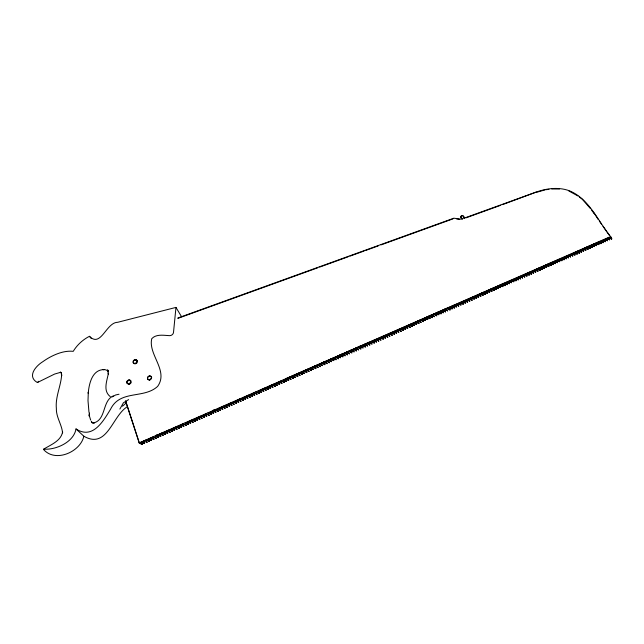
<?xml version="1.0" encoding="UTF-8"?>
<svg xmlns="http://www.w3.org/2000/svg" width="644" height="644" viewBox="0 0 644 644"><rect width="100%" height="100%" fill="white"/><g stroke="black" fill="none" stroke-linecap="round" stroke-linejoin="round"><path stroke-width="0.97" d="M469.758 300.853L466.634 299.911L469.758 301.183L468.84 298.623L471.963 300.217L468.84 298.623M471.046 297.987L474.177 298.921L471.046 297.987L471.963 300.217M476.383 297.955L473.243 297.021L476.375 298.285L475.449 295.725L478.581 297.319L475.449 295.725M477.647 295.089L480.786 296.023L477.647 295.089L478.581 297.319M479.852 294.131L482.992 295.057L479.852 294.131L480.778 296.353M482.05 293.165L485.198 294.099L482.05 293.165L482.984 295.387M484.248 292.207L487.403 293.133L484.248 292.207L485.19 294.421M486.445 291.241L489.601 292.167L486.445 291.241L487.387 293.463M488.643 290.283L491.807 291.201L488.643 290.283L489.585 292.497M490.841 289.317L494.004 290.243L490.841 289.317L491.791 291.531M493.038 288.359L496.202 289.277L493.038 288.359L493.988 290.573M463.897 217.97A5.643 4.661 -3 0 1 463.833 217.696L463.841 217.269A1.546 1.28 -3.6 0 0 463.455 216.344M464.083 218.541L464.066 218.147A5.353 4.419 -3.1 0 1 463.817 217.253L463.833 216.907A1.546 1.28 -3.6 0 0 461.603 215.724A1.546 1.28 -3.6 0 0 461.434 217.938L461.708 218.083A4.484 3.719 -3.8 0 1 462.44 218.751L462.473 219.129A4.25 3.526 -3.8 0 0 461.659 218.397L461.442 218.3A1.546 1.28 -3.6 0 1 460.758 217.165M495.228 287.393L498.4 288.311L495.228 287.393L496.186 289.607M497.426 286.435L500.597 287.353L497.426 286.435L498.384 288.649M499.623 285.477L502.795 286.387L499.623 285.477L500.581 287.683M501.813 284.519L504.993 285.429L501.813 284.519L502.779 286.725M504.011 283.553L507.19 284.463L504.011 283.553L504.968 285.759M506.2 282.595L509.388 283.505L506.2 282.595L507.166 284.801M508.39 281.637L511.586 282.539L508.39 281.637L509.364 283.843M510.579 280.679L513.775 281.581L510.579 280.679L511.553 282.877M512.769 279.721L515.973 280.623L512.769 279.721L513.751 281.919M514.959 278.763L518.162 279.665L514.959 278.763L515.941 280.961M517.148 277.806L520.352 278.699L517.148 277.806L518.13 280.003M60.069 372.49L54.692 374.027L37.626 382.415L36.925 382.278C26.895 376.096 36.112 365.712 42.898 361.638A55.69 45.7 -39.8 0 1 51.407 356.438C58.129 353.065 65.632 350.529 73.239 351.334A34.14 28.159 -36.1 0 1 89.452 336.297C100.995 348.09 106.123 322.394 117.643 322.306L175.965 307.413L173.51 332.393A3.478 2.93 -30.8 0 1 169.791 335.661C163.858 335.419 156.275 333.753 151.743 338.696C147.991 354.723 168.833 370.63 157.659 386.368C143.862 399.135 120.195 389.515 110.567 409.206C103.33 421.055 92.736 439.916 76.016 428.936C73.674 442.541 55.175 450.188 43.736 449.118C50.739 444.763 60.963 441.06 62.597 431.907L62.565 432.881C61.8 424.485 56.1 417.183 56.358 408.497C55.223 396.825 60.979 386.07 61.671 374.607L61.647 375.758L61.108 372.49M519.338 276.848L522.55 277.741L519.338 276.848L520.32 279.037M521.519 275.89L524.739 276.783L521.519 275.89L522.509 278.079M523.709 274.932L526.929 275.825L523.709 274.932L524.699 277.121M525.89 273.974L529.118 274.867L525.89 273.974L526.889 276.163M125.524 400.914L139.193 442.895L610.593 236.581C597.704 220.812 589.212 198.561 568.894 190.6C558.316 186.897 546.788 188.338 536.42 192.009L502.578 204.615M528.08 273.024L531.308 273.909L528.08 273.024L529.078 275.205M530.262 272.066L533.49 272.951L530.262 272.066L531.268 274.247M532.451 271.108L535.679 271.993L532.451 271.108L533.449 273.289M534.633 270.15L537.869 271.035L534.633 270.15L535.639 272.332M536.814 269.2L540.05 270.078L536.814 269.2L537.821 271.374M538.996 268.242L542.24 269.12L538.996 268.242L540.01 270.424M541.177 267.292L544.422 268.162L541.177 267.292L542.192 269.466M543.351 266.334L546.603 267.212L543.351 266.334L544.373 268.508M545.532 265.384L548.793 266.254L545.532 265.384L546.555 267.55M547.714 264.426L550.974 265.296L547.714 264.426L548.736 266.6M549.887 263.477L553.156 264.338L549.887 263.477L550.918 265.642M552.069 262.519L555.337 263.388L552.069 262.519L553.099 264.684M554.243 261.569L557.519 262.43L554.243 261.569L555.281 263.734M556.424 260.619L559.692 261.48L556.424 260.619L557.454 262.776M88.936 415.887L89.427 412.917L89.387 415.919L90.667 420.121M558.598 259.661L561.874 260.522L558.598 259.661L559.636 261.826M560.771 258.711L564.055 259.572L560.771 258.711L561.81 260.868M562.945 257.761L566.229 258.614L562.945 257.761L563.991 259.918M565.118 256.811L568.411 257.664L565.118 256.811L566.165 258.969M567.292 255.861L570.584 256.706L567.292 255.861L568.338 258.011M569.465 254.911L572.758 255.757L569.465 254.911L570.52 257.061M571.631 253.961L574.931 254.807L571.631 253.961L572.693 256.111M573.804 253.012L577.105 253.857L573.804 253.012L574.867 255.161M575.978 252.062L579.278 252.899L575.978 252.062L577.04 254.203M76.016 428.936L83.841 436.221C80.508 451.846 55.368 463.068 43.551 449.472M578.143 251.112L581.452 251.949L578.143 251.112L579.206 253.253M580.308 250.162L583.625 250.999L580.308 250.162L581.379 252.303M582.482 249.212L585.799 250.049L582.482 249.212L583.553 251.353M584.647 248.262L587.964 249.099L584.647 248.262L585.718 250.403M598.284 219.564L593.985 212.955M586.813 247.312L590.137 248.149L586.813 247.312L587.891 249.453M588.978 246.37L592.303 247.199L588.978 246.37L590.057 248.504M591.144 245.42L594.476 246.249L591.144 245.42L592.23 247.554M285.767 379.075L288.697 380.459L285.646 378.793L593.309 244.47L596.561 245.654L593.39 244.116L594.396 246.604M595.475 243.529L598.807 244.35L595.475 243.529L596.561 245.654M597.632 242.579L600.981 243.4L597.632 242.579L598.727 244.712M599.797 241.629L603.146 242.45L599.797 241.629L600.892 243.762M601.955 240.687L605.312 241.508L601.955 240.687L603.058 242.812M604.12 239.737L607.469 240.558L604.12 239.737L605.223 241.862M606.278 238.795L609.635 239.608L606.278 238.795L607.381 240.92M594.026 244.157L608.443 237.845L611.703 239.029L608.532 237.483L609.546 239.971M119.881 409.061L123.407 402.79L128.607 399.602M38.559 381.288L37.626 382.415M112.185 396.905L115.582 394.997L119.027 394.233M122.481 406.195L126.192 403.031M149.167 379.888L151.356 378.495L151.227 376.547L149.36 375.935L148.329 376.434L147.46 377.835L147.806 379.268A2.214 1.884 -35.3 0 0 149.167 379.888L149.384 380.169M128.961 383.88L130.684 382.568L130.579 380.668L128.76 380.073L127.045 381.377L127.142 383.277L129.194 384.162A2.222 1.868 -36.6 0 0 130.99 382.818M129.194 384.162L130.684 382.568M127.552 406.589C112.209 415.469 107.524 449.77 83.841 436.221M128.494 380.733L128.993 380.354L130.812 380.95M134.942 359.73L133.195 361.043C132.205 362.958 134.902 364.415 136.278 363.023A2.19 1.835 -34.7 0 0 136.649 360.077A2.19 1.835 -34.7 0 0 133.517 360.592L133.3 362.958L135.16 363.554L136.906 362.234L136.794 360.318L135.168 360.02A2.19 1.835 -34.7 0 1 137.397 361.437M136.021 363.619L136.504 363.313A2.19 1.835 -34.7 0 0 136.906 362.918M113.255 395.915C101.961 400.922 106.397 420.033 93.404 422.987L94.41 422.883L91.553 422.432L92.72 423.068L91.649 421.949M139.193 442.895L142.171 441.921M144.015 441.116L146.776 439.908M148.619 439.103L151.38 437.896M165.186 431.85L160.034 433.774L160.726 436.495L160.243 434.016L163.037 435.481L162.336 432.76L163.037 435.481M167.029 431.045L169.791 429.838M176.231 427.012L178.992 425.805M180.835 425L183.596 423.792M191.88 420.17L194.697 418.93L197.531 420.379C193.611 413.641 204.744 422.802 196.992 417.932M196.484 418.149L202.007 415.734M203.842 414.929L206.611 413.722M213.011 410.92C221.713 414.221 207.022 410.317 215.812 409.689M220.417 407.676L217.575 408.916L218.147 411.355L215.12 409.665L218.147 411.355M224.096 406.066L226.857 404.859M228.701 404.054L231.462 402.846M237.902 400.021L240.663 398.813M242.506 398.008L245.267 396.801M247.111 395.996L249.872 394.788M262.76 389.145L265.521 387.938M267.357 387.133L280.245 381.49M177.784 318.039L453.827 218.203L461.233 219.21L462.464 218.767M177.969 318.337L317.79 267.767M319.682 267.083L348.026 256.835M349.917 256.151L364.085 251.023M365.977 250.339L378.253 245.895M381.087 244.873L452.893 218.904M464.083 218.179L536.42 192.009M465.958 217.865L500.694 205.291M537.257 192.129L545.226 189.827M546.16 189.706L548.938 189.344M551.723 188.982L559.475 189.022M149.593 379.839L150.744 379.332A2.214 1.884 -35.3 0 0 149.36 375.935L147.581 377.271L147.701 379.227L149.939 380.113M135.49 363.804L134.371 363.755M43.736 449.118L44.404 449.093M456.612 218.944L459.389 219.322M60.367 372.457L61.51 372.796L60.327 372.055L61.172 372.691M135.168 360.02L136.794 360.318M464.429 300.555L467.552 302.149L464.429 300.555L465.346 303.115L462.231 301.843L465.338 302.793M460.017 302.487L463.133 304.081L460.017 302.487L460.927 305.047L457.812 303.775L460.919 304.725M455.598 304.419L458.721 306.013L455.598 304.419C460.138 310.802 447.789 302.35 456.499 306.657M451.178 306.351L454.294 307.953L451.178 306.351L452.088 308.919L448.981 307.639L452.072 308.597M446.759 308.283C456.113 313.62 442.895 304.411 447.661 310.859L444.545 309.257L447.661 310.859M442.331 310.223L445.447 311.825L442.331 310.223L443.233 312.799L440.134 311.511L443.217 312.477M437.904 312.163L441.019 313.765L437.904 312.163L438.797 314.739L435.714 313.451L438.781 314.417M433.476 314.103C442.774 319.44 429.629 310.207 434.362 316.679L431.255 315.069L434.362 316.679M429.041 316.043L432.148 317.645L429.041 316.043L429.926 318.619L426.851 317.323L429.902 318.305M424.605 317.983L427.713 319.593L424.605 317.983L425.491 320.567L422.416 319.271L425.459 320.253M420.162 319.923C429.443 325.284 416.314 316.019 421.047 322.507L417.94 320.897L421.047 322.507M415.718 321.871L418.825 323.481L415.718 321.871L416.604 324.455L413.537 323.151L416.563 324.141M411.274 323.811L414.374 325.429L411.274 323.811L412.152 326.403L409.093 325.099L412.112 326.097M406.831 325.759C416.105 331.145 402.967 321.823 407.7 328.351L404.601 326.733L407.7 328.351M402.379 327.707L405.478 329.326L402.379 327.707L403.249 330.3L400.198 328.995L403.2 329.994M397.92 329.656C407.185 335.057 394.064 325.711 398.789 332.256L395.698 330.638L398.789 332.256M393.468 331.612L396.559 333.23L393.468 331.612L394.329 334.204L391.286 332.892L394.281 333.906M389.008 333.56C398.193 338.945 385.184 329.615 389.87 336.16L386.778 334.534L389.87 336.16M384.548 335.516C393.653 340.877 380.757 331.579 385.402 338.116L382.311 336.49L385.402 338.116M380.081 337.464C389.097 342.801 376.346 333.552 380.934 340.072L377.843 338.446L380.934 340.072M375.613 339.42C384.412 344.677 371.966 335.588 376.466 342.028L373.375 340.402L376.466 342.028M371.145 341.376C379.92 346.633 367.507 337.545 371.991 343.993L368.907 342.358L371.991 343.993M366.669 343.341C375.436 348.597 363.039 339.493 367.515 345.949L364.432 344.315L367.515 345.949M362.194 345.297C370.936 350.561 358.563 341.449 363.031 347.913L359.956 346.279L363.031 347.913M357.71 347.261C366.444 352.518 354.095 343.405 358.547 349.877L355.472 348.235L358.547 349.877M353.226 349.217C361.944 354.482 349.62 345.361 354.063 351.841L350.988 350.199L354.063 351.841M348.742 351.181C357.444 356.454 345.136 347.317 349.579 353.806L346.504 352.163L349.579 353.806M344.258 353.145C352.936 358.418 340.66 349.281 345.087 355.77L342.012 354.128L345.087 355.77M339.766 355.11L342.841 356.752L339.766 355.11L340.587 357.734L337.609 356.39L340.507 357.444M335.274 357.082C343.92 362.355 331.684 353.202 336.096 359.706L333.117 358.354M331.596 361.678L328.529 360.028L331.596 361.678L330.774 359.046L333.753 360.407M326.275 361.018C334.896 366.299 322.7 357.13 327.088 363.651L324.021 362L327.088 363.651M321.775 362.983C330.38 368.279 318.2 359.094 322.588 365.623L319.521 363.973L322.588 365.623M317.267 364.955C325.856 370.252 313.709 361.059 318.08 367.595L315.013 365.945L318.08 367.595M312.759 366.927C321.332 372.232 309.201 363.031 313.564 369.567L310.505 367.917L313.564 369.567M308.251 368.907C316.808 374.204 304.701 364.995 309.048 371.548L305.989 369.889L309.048 371.548M303.735 370.88C312.284 376.185 300.193 366.967 304.532 373.528L301.473 371.87L304.532 373.528M299.219 372.86C307.752 378.165 295.677 368.94 300.015 375.508L296.956 373.85L300.015 375.508M294.694 374.832C303.219 380.153 291.168 370.912 295.491 377.489L292.432 375.822L295.491 377.489M290.17 376.812C298.679 382.134 286.652 372.884 290.967 379.469L287.908 377.803L290.967 379.469M283.384 379.783L286.435 381.449L283.384 379.783L284.165 382.439L281.122 380.781L284.044 382.166M278.852 381.771C287.329 387.1 275.342 377.827 279.633 384.428L276.59 382.761L279.633 384.428M274.32 383.752L277.371 385.418L274.32 383.752L275.101 386.416L272.05 384.75L274.972 386.142M269.788 385.74C278.232 391.077 266.286 381.787 270.561 388.404L267.518 386.73L270.561 388.404M265.248 387.728L268.29 389.395L265.248 387.728L266.02 390.393L262.977 388.718L265.883 390.119M260.707 389.717C269.12 395.062 257.222 385.748 261.472 392.381L258.429 390.707L261.472 392.381M568.829 190.978L577.934 195.961M256.159 391.705L259.202 393.379L256.159 391.705L256.924 394.37L253.889 392.695L256.779 394.104M251.611 393.693L254.646 395.368L251.611 393.693L252.376 396.366L249.341 394.692L252.231 396.1M247.063 395.682C255.443 401.043 243.593 391.705 247.819 398.362L244.784 396.68L247.819 398.362M242.506 397.678L245.541 399.361L242.506 397.678L243.263 400.351L240.228 398.676L243.11 400.093M237.95 399.674C246.306 405.044 234.497 395.682 238.699 402.347L235.672 400.665L238.699 402.347M233.394 401.663C241.733 407.04 229.948 397.67 234.142 404.352L231.107 402.661L234.142 404.352M228.829 403.659L231.856 405.35L228.829 403.659L229.57 406.348L226.543 404.665L229.417 406.09M224.265 405.664L227.292 407.346L224.265 405.664L225.006 408.352L221.979 406.662L224.845 408.087M219.693 407.66C228 413.054 216.263 403.643 220.433 410.349L217.406 408.658L220.433 410.349M210.548 411.661L213.567 413.359L210.548 411.661L211.28 414.358L208.262 412.667L211.111 414.1M205.975 413.665L208.994 415.364L205.975 413.665L206.7 416.362L203.681 414.672L206.523 416.113M201.395 415.67C209.646 421.087 197.99 411.629 202.119 418.375L199.101 416.676L202.119 418.375M195.052 421.136C187.315 416.249 198.433 425.426 194.512 418.681L197.531 420.379M189.932 420.685L192.942 422.392L189.932 420.685L190.64 423.398L187.629 421.691L190.455 423.148M185.335 422.697L188.346 424.396L185.335 422.697L186.052 425.402L185.528 422.947M183.041 423.704L183.749 426.409L183.041 423.704L185.858 425.161M183.234 423.953L186.052 425.402M180.747 424.71L181.455 427.415L180.747 424.71L183.556 426.167M180.94 424.959L183.749 426.409M178.444 425.716L179.153 428.429L178.444 425.716L181.262 427.173M178.638 425.958L181.455 427.415M176.15 426.722L176.85 429.435L176.15 426.722L178.96 428.18M176.343 426.964L179.153 428.429M173.848 427.729L174.548 430.442L173.848 427.729L176.657 429.186M174.049 427.97L176.85 429.435M171.546 428.735L172.246 431.448L171.546 428.735L174.355 430.192M171.747 428.976L174.548 430.442M169.243 429.741L169.944 432.454L169.243 429.741L172.053 431.206M169.444 429.983L172.246 431.448M166.941 430.747L167.641 433.468L166.941 430.747L169.742 432.213M167.15 430.989L169.944 432.454M164.639 431.754L165.339 434.475L164.639 431.754L167.44 433.219M164.848 431.995L167.641 433.468M162.336 432.76L165.138 434.233M162.546 433.01L165.339 434.475M160.034 433.774L162.827 435.239M157.732 434.781L158.424 437.501L157.732 434.781L160.525 436.254M160.726 436.495L157.941 435.022C153.095 433.758 157.394 442.774 155.639 436.028L158.424 437.501M155.421 435.787L158.215 437.26M153.119 436.801L153.803 439.522L153.119 436.801L155.904 438.274M153.328 437.034L156.114 438.516M150.809 437.807L151.501 440.536L150.809 437.807L153.594 439.28M151.026 438.049L153.803 439.522M148.506 438.814L149.191 441.543L148.506 438.814L151.284 440.295M148.716 439.055L151.501 440.536M146.196 439.828L146.88 442.557L146.196 439.828L148.973 441.309M146.413 440.069L149.191 441.543M143.886 440.842L144.57 443.571L143.886 440.842L146.88 442.557M141.575 441.848L142.26 444.577L141.575 441.848L144.353 443.33M141.793 442.09L144.57 443.571M142.034 444.344L139.265 442.863L142.26 444.577M579.375 197.048L582.256 199.213L590.548 208.712M110.293 396.64C102.662 390.779 107.065 380.733 108.442 373.085L108.305 374.132L107.669 369.914L108.256 371.153L107.411 370.195L108.53 370.976L105.366 369.745L103.024 369.559L104.03 369.616C92.132 369.567 89.025 383.88 88.22 393.307L88.309 392.293L88.003 400.616L88.985 412.41M89.452 336.297L91.247 338.462M194.512 418.681L195.237 421.385M591.667 210.25L593.905 213.325M599.363 221.085L601.464 224.088M603.042 226.334L606.511 231.268M607.059 232.041L609.232 235.141M175.965 307.413L181.503 316.631M91.303 421.24L91.971 422.488M610.689 236.541L611.8 238.666M610.601 236.903L611.703 239.029M608.532 237.483L609.635 239.608M606.366 238.433L607.469 240.558M604.209 239.375L605.312 241.508M602.043 240.325L603.146 242.45M599.878 241.275L600.981 243.4M597.721 242.216L598.807 244.35M595.555 243.166L596.642 245.3M593.39 244.116L594.476 246.249M591.224 245.058L592.303 247.199M589.059 246.008L590.137 248.149M586.893 246.958L587.964 249.099M584.72 247.908L585.799 250.049M582.554 248.858L583.625 250.999M580.381 249.808L581.452 251.949M578.215 250.758L579.278 252.899M576.042 251.707L577.105 253.857M573.876 252.657L574.931 254.807M571.703 253.607L572.758 255.757M569.529 254.557L570.584 256.706M567.356 255.507L568.411 257.664M565.182 256.457L566.229 258.614M563.009 257.407L564.055 259.572M560.827 258.365L561.874 260.522M558.654 259.315L559.692 261.48M556.48 260.265L557.519 262.43M554.299 261.223L555.337 263.388M552.125 262.172L553.156 264.338M549.944 263.13L550.974 265.296M547.762 264.08L548.793 266.254M545.581 265.038L546.603 267.212M543.407 265.988L544.422 268.162M541.226 266.946L542.24 269.12M539.036 267.896L540.05 270.078M536.855 268.854L537.869 271.035M534.673 269.812L535.679 271.993M532.491 270.77L533.49 272.951M530.302 271.72L531.308 273.909M528.12 272.678L529.118 274.867M525.931 273.636L526.929 275.825M523.741 274.594L524.739 276.783M521.559 275.552L522.55 277.741M519.37 276.509L520.352 278.699M517.18 277.467L518.162 279.665M514.991 278.425L515.973 280.623M512.801 279.383L513.775 281.581M510.603 280.341L511.586 282.539M508.414 281.299L509.388 283.505M506.224 282.265L507.19 284.463M504.027 283.223L504.993 285.429M501.837 284.181L502.795 286.387M499.639 285.139L500.597 287.353M497.442 286.105L498.4 288.311M495.252 287.063L496.202 289.277M493.054 288.029L494.004 290.243M490.857 288.987L491.807 291.201M488.659 289.953L489.601 292.167M486.462 290.911L487.403 293.133M484.256 291.877L485.198 294.099M482.058 292.835L482.992 295.057M479.861 293.801L480.786 296.023M477.655 294.767L478.589 296.989M475.449 296.055L476.375 298.285M473.251 296.691L474.169 299.251M471.046 297.657L471.963 299.887M468.84 298.945L469.758 301.183M466.634 299.589L467.552 301.819M466.634 299.911L467.552 302.149M464.437 300.877L465.346 303.115M462.223 301.521L463.133 303.759M462.231 301.843L463.133 304.081M460.025 302.809L460.927 305.047M457.812 303.453L458.721 306.013M455.606 304.741L456.507 306.979M453.392 305.385L454.286 307.631M453.4 305.707L454.294 307.953M451.194 306.673L452.088 308.919M448.965 307.317L449.858 309.571M448.981 307.639L449.874 309.885M444.545 309.257L445.431 311.511M444.561 309.571L445.447 311.825M442.348 310.545L443.233 312.799M440.118 311.189L441.019 313.765M437.928 312.477L438.797 314.739M435.69 313.129L436.56 315.391M435.714 313.451L436.584 315.705M431.255 315.069L432.124 317.331M431.279 315.383L432.148 317.645M429.065 316.357L429.926 318.619M426.819 317.009L427.713 319.593M424.629 318.297L425.491 320.567M422.384 318.957L423.237 321.227M422.416 319.271L423.269 321.533M417.94 320.897L418.793 323.167M417.972 321.211L418.825 323.481M415.758 322.185L416.604 324.455M413.496 322.845L414.374 325.429M411.315 324.125L412.152 326.403M409.053 324.785L409.89 327.072M409.093 325.099L409.93 327.377M404.601 326.733L405.478 329.326M402.42 328.021L403.249 330.3M400.149 328.682L401.019 331.282M395.698 330.638L396.511 332.924M395.746 330.944L396.559 333.23M393.516 331.918L394.329 334.204M391.238 332.586L392.099 335.186M386.778 334.534L387.583 336.836M386.835 334.84L387.64 337.142M382.311 336.49L383.172 339.09M377.843 338.446L378.64 340.748M377.907 338.744L378.696 341.054M373.375 340.402L374.228 343.011M368.907 342.358L369.688 344.669M368.972 342.656L369.753 344.967M364.432 344.315L365.277 346.931M359.956 346.279L360.721 348.597M360.028 346.577L360.793 348.895M355.472 348.235L356.309 350.859M350.988 350.199L351.817 352.823M125.749 401.172L139.41 443.128M346.504 352.163L347.333 354.788M342.012 354.128L342.841 356.752M339.855 355.399L340.587 357.734M330.774 359.046L333.842 360.688L333.02 358.064L336.096 359.706M337.52 356.092L338.342 358.724M328.529 360.028L329.342 362.661M324.021 362L324.842 364.633M319.521 363.973L320.334 366.605M315.013 365.945L315.818 368.585M310.609 368.199L311.31 370.558M310.505 367.917L311.205 370.276M305.989 369.889L306.794 372.538M301.585 372.152L302.269 374.518M301.473 371.87L302.165 374.236M296.956 373.85L297.753 376.499M292.553 376.104L293.229 378.479M292.432 375.822L293.109 378.197M287.908 377.803L288.697 380.459M285.646 378.793L286.435 381.449M283.505 380.065L284.165 382.439M281.122 380.781L281.903 383.438M276.59 382.761L277.371 385.418M274.449 384.025L275.101 386.416M272.05 384.75L272.831 387.406M267.646 387.004L268.29 389.395M267.518 386.73L268.154 389.129M265.384 387.994L266.02 390.393M262.977 388.718L263.742 391.383M258.574 390.98L259.202 393.379M258.429 390.707L259.057 393.106M256.304 391.971L256.924 394.37M253.889 392.695L254.646 395.368M251.756 393.959L252.376 396.366M249.486 394.957L250.097 397.364M249.341 394.692L249.953 397.098M244.937 396.946L245.541 399.361M244.784 396.68L245.388 399.095M242.659 397.944L243.263 400.351M240.228 398.676L240.985 401.349M235.825 400.93L236.42 403.353M235.672 400.665L236.268 403.088M231.268 402.927L231.856 405.35M231.107 402.661L231.695 405.084M228.99 403.925L229.57 406.348M226.543 404.665L227.292 407.346M224.426 405.921L225.006 408.352M222.148 406.919L222.719 409.351M221.979 406.662L222.55 409.093M217.406 408.658L217.978 411.097M215.297 409.922L215.861 412.353M215.12 409.665L215.692 412.096M212.834 410.663L213.567 413.359M210.725 411.918L211.28 414.358M208.439 412.917L208.994 415.364M208.262 412.667L208.817 415.106M206.144 413.923L206.7 416.362M203.858 414.921L204.406 417.368M203.681 414.672L204.228 417.111M199.278 416.926L199.825 419.373M199.101 416.676L199.64 419.123M196.806 417.674L197.346 420.13M192.411 419.936L192.942 422.392M192.226 419.687L192.757 422.142M190.117 420.943L190.64 423.398M187.823 421.941L188.346 424.396M187.629 421.691L188.161 424.154M460.83 216.843A1.546 1.28 -3.6 0 1 461.273 216.279M461.611 216.086A1.546 1.28 -3.6 0 1 462.786 215.998M127.906 380.805A2.222 1.868 -36.6 0 1 130.466 380.548M130.595 380.588L130.233 380.258A2.222 1.876 -36.5 0 0 126.836 381.755A2.222 1.876 -36.5 0 0 129.203 383.872A2.222 1.876 -36.5 0 0 130.595 380.588"/></g></svg>
